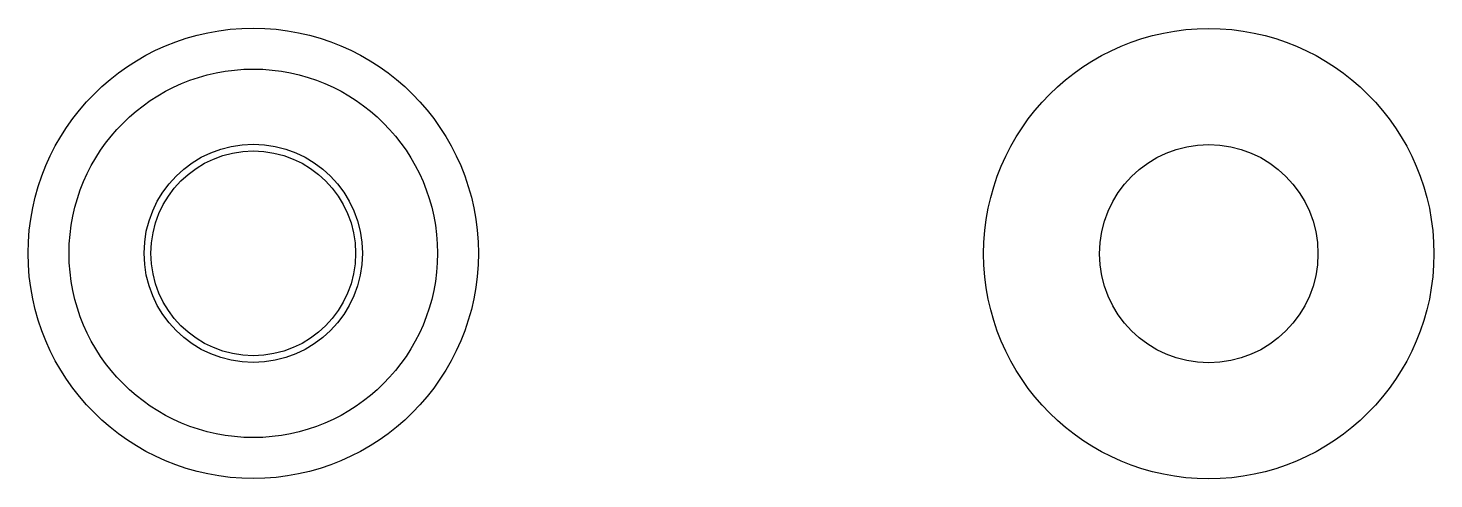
# Model space of a CAD drawing. Header units: millimetres. Extents: x 6.2 to 26.8, y 4.2 to 10.9.
import ezdxf

# ---------------------------------------------------------------- set-up
doc = ezdxf.new("R2010")
doc.units = ezdxf.units.MM
doc.layers.get('0').update_dxf_attribs({"linetype": 'CONTINUOUS'})

msp = doc.modelspace()

# ---------------------------------------------------------------- linework, layer by layer
for centre, radius in [((9.5, 7.55), 3.3), ((23.503, 7.545), 3.3), ((9.5, 7.55), 2.7), ((9.5, 7.55), 1.6), ((23.503, 7.545), 1.6), ((9.5, 7.55), 1.5)]:
    msp.add_circle(centre, radius)

doc.saveas('drawing.dxf')
